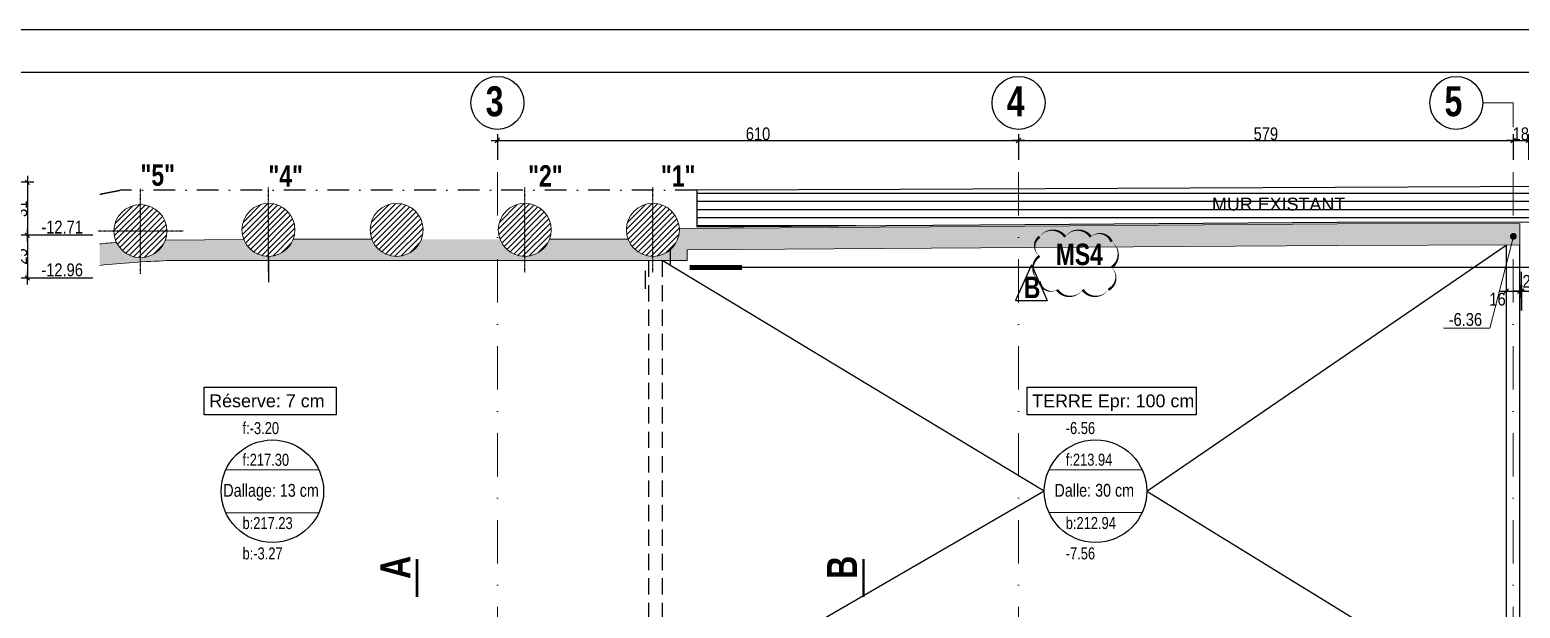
# Model space of a CAD drawing. Header units: millimetres. Extents: x 0 to 23921, y -3644 to 563.
# Drawn here: x 16181 to 17926, y -120 to 556 of the extents above; entities that cross this region are included whole.
import ezdxf
from ezdxf.enums import TextEntityAlignment as Align

# ---------------------------------------------------------------- set-up
doc = ezdxf.new("R2010")
doc.units = ezdxf.units.MM
doc.linetypes.add('CACHEX2', pattern=[19.049999999999997, 12.7, -6.35])
doc.linetypes.add('TIRETPTX2', pattern=[50.8, 25.4, -12.7, 0, -12.7])
for name, color, linetype in [('01-Cad  2', 1, 'Continuous'), ('01_cote_gen', 4, 'Continuous'), ('01_linteaux', 2, 'Continuous'), ('01_poch_murs', 253, 'Continuous'), ('01_texte', 230, 'Continuous'), ('AA_COTES', 2, 'Continuous')]:
    doc.layers.add(name, color=color, linetype=linetype)
for name, color, linetype, lineweight in [('01_murs_coup', 5, 'Continuous', 60), ('01_PIEUX', 5, 'Continuous', 60), ('01_tram_axes', 2, 'TIRETPTX2', 9)]:
    doc.layers.add(name, color=color, linetype=linetype, lineweight=lineweight)
doc.styles.add('ARIAL NA', font='ARIALN.TTF')
doc.styles.add('Arial Narrow', font='ARIALN.TTF')
doc.styles.add('Eurostile', font='')
doc.styles.add('impact', font='impact.ttf')
doc.styles.add('MATTE_TXT', font='arial.ttf')
doc.styles.add('STYLE2', font='ARIALN.TTF')
doc.styles.get('Eurostile').set_extended_font_data('Eurostile')
doc.dimstyles.new('JB25', dxfattribs={"dimscale": 0.1, "dimtxt": 150, "dimasz": 15, "dimexe": 0.1, "dimexo": 0.1, "dimgap": 0.09, "dimtad": 1, "dimdec": 1, "dimlfac": 0.5, "dimdsep": 46, "dimtxsty": 'STYLE2', "dimblk1": 'BOND_G', "dimblk2": 'BOND_D', "dimsah": 1, "dimcen": 1.5, "dimdle": 0.01, "dimse1": 1, "dimse2": 1, "dimclrd": 4, "dimclre": 2, "dimclrt": 6, "dimazin": 2, "dimtfac": 2.333333333333333, "dimtdec": 1, "dimtix": 1, "dimtmove": 2, "dimatfit": 3, "dimldrblk": 'BOND_G', "dimfxl": 1, "dimtolj": 1, "dimtzin": 0, "dimarcsym": 0})
doc.dimstyles.new('JB50', dxfattribs={"dimscale": 0.1, "dimtxt": 150, "dimasz": 15, "dimexe": 0.1, "dimexo": 0.1, "dimgap": 0.09, "dimtad": 1, "dimdec": 1, "dimdsep": 46, "dimtxsty": 'STYLE2', "dimblk1": 'BOND_G', "dimblk2": 'BOND_D', "dimsah": 1, "dimcen": 1.5, "dimdle": 0.01, "dimse1": 1, "dimse2": 1, "dimclrd": 4, "dimclre": 2, "dimclrt": 6, "dimazin": 2, "dimtfac": 2.333333333333333, "dimtdec": 1, "dimtix": 1, "dimtmove": 2, "dimatfit": 3, "dimldrblk": 'BOND_G', "dimfxl": 1, "dimtolj": 1, "dimtzin": 0, "dimarcsym": 0})
pattern_1 = [(180, (2724.630597718646, -511.0999770510306), (-1.77635683940025e-15, -9.524999999999999), [])]

# ---------------------------------------------------------------- blocks, each defined once
blk = doc.blocks.new('BOND_G')
at = {"layer": 'AA_COTES', "color": 0}
for p, q in [((0, -5), (0, 14.99999999999999)), ((5, 0), (-5, 0)), ((1.767766952966312, 1.767766952966312), (-1.767766952966426, -1.767766952966426))]:
    blk.add_line(p, q, dxfattribs=at)
blk = doc.blocks.new('BOND_D')
at = {"layer": 'AA_COTES', "color": 0}
for p, q in [((5, 0), (-5, 0)), ((-1.767766952966312, -1.767766952966312), (1.767766952966426, 1.767766952966426)), ((0, 5), (0, -15))]:
    blk.add_line(p, q, dxfattribs=at)
blk = doc.blocks.new('*D1156')
at = {"layer": '01_cote_gen', "color": 4, "lineweight": -2, "transparency": 16777216}
blk.add_line((16730.26144654137, 426.7309839896516), (17337.2614465423, 426.7309839896516), dxfattribs=at)
at = {"layer": 'Defpoints', "color": 0, "transparency": 16777216}
for p in [(17338.7614465423, 426.7309839896516), (16728.76144654137, 412.3999884028776), (17338.7614465423, 396.2787741126449)]:
    blk.add_point(p, dxfattribs=at)
at = {"layer": '01_cote_gen', "color": 4, "lineweight": -2, "transparency": 16777216, "xscale": 1.5, "yscale": 1.5, "zscale": 1.5, "rotation": 180}
blk.add_blockref('BOND_G', (16728.76144654137, 426.7309839896516), dxfattribs=at)
at = {"layer": '01_cote_gen', "color": 4, "lineweight": -2, "transparency": 16777216, "xscale": 1.5, "yscale": 1.5, "zscale": 1.5}
blk.add_blockref('BOND_D', (17338.7614465423, 426.7309839896516), dxfattribs=at)
at = {"layer": '01_cote_gen', "color": 6, "transparency": 16777216, "insert": (17033.76144654184, 434.398578805477), "char_height": 15, "attachment_point": 5, "style": 'STYLE2'}
blk.add_mtext('\\A1;610', dxfattribs=at)
blk = doc.blocks.new('*D2108')
at = {"layer": '01_cote_gen', "color": 4, "lineweight": -2, "transparency": 16777216}
blk.add_line((17340.26144654238, 426.738182365767), (17916.26281781916, 426.738182365767), dxfattribs=at)
at = {"layer": 'Defpoints', "color": 0, "transparency": 16777216}
for p in [(17917.76281781916, 426.738182365767), (17338.76144654238, 321.485096489114), (17917.76281781916, 321.4922948716753)]:
    blk.add_point(p, dxfattribs=at)
at = {"layer": '01_cote_gen', "color": 4, "lineweight": -2, "transparency": 16777216, "xscale": 1.5, "yscale": 1.5, "zscale": 1.5, "rotation": 180}
blk.add_blockref('BOND_G', (17338.76144654238, 426.738182365767), dxfattribs=at)
at = {"layer": '01_cote_gen', "color": 4, "lineweight": -2, "transparency": 16777216, "xscale": 1.5, "yscale": 1.5, "zscale": 1.5}
blk.add_blockref('BOND_D', (17917.76281781916, 426.738182365767), dxfattribs=at)
at = {"layer": '01_cote_gen', "color": 6, "transparency": 16777216, "insert": (17628.26213218077, 434.4057771815924), "char_height": 15, "attachment_point": 5, "style": 'STYLE2'}
blk.add_mtext('\\A1;579', dxfattribs=at)
blk = doc.blocks.new('*D2113')
at = {"layer": '01_cote_gen', "color": 4, "lineweight": -2, "transparency": 16777216}
blk.add_line((17919.2625792556, 426.7381823491232), (17934.26257925538, 426.7381823491232), dxfattribs=at)
at = {"layer": 'Defpoints', "color": 0, "transparency": 16777216}
for p in [(17935.76257925538, 426.7381823491232), (17935.76257925538, 419.2381823491232), (17917.7625792556, 404.2381823491232)]:
    blk.add_point(p, dxfattribs=at)
at = {"layer": '01_cote_gen', "color": 4, "lineweight": -2, "transparency": 16777216, "xscale": 1.5, "yscale": 1.5, "zscale": 1.5, "rotation": 180}
blk.add_blockref('BOND_G', (17917.7625792556, 426.7381823491232), dxfattribs=at)
at = {"layer": '01_cote_gen', "color": 4, "lineweight": -2, "transparency": 16777216, "xscale": 1.5, "yscale": 1.5, "zscale": 1.5}
blk.add_blockref('BOND_D', (17935.76257925538, 426.7381823491232), dxfattribs=at)
at = {"layer": '01_cote_gen', "color": 6, "transparency": 16777216, "insert": (17926.76257925549, 434.4057771649486), "char_height": 15, "attachment_point": 5, "style": 'STYLE2'}
blk.add_mtext('\\A1;18', dxfattribs=at)
blk = doc.blocks.new('*D2499')
at = {"layer": '01_cote_gen', "color": 4, "lineweight": -2, "transparency": 16777216}
blk.add_line((17911.08510859334, 250.4668914591448), (17924.12197784839, 250.4668914591448), dxfattribs=at)
at = {"layer": 'Defpoints', "color": 0, "transparency": 16777216}
for p in [(17909.58510859334, 253.8967971336087), (17925.62197784839, 253.8967971336087), (17925.62197784839, 250.4668914591448)]:
    blk.add_point(p, dxfattribs=at)
at = {"layer": '01_cote_gen', "color": 4, "lineweight": -2, "transparency": 16777216, "xscale": 1.5, "yscale": 1.5, "zscale": 1.5, "rotation": 180}
blk.add_blockref('BOND_G', (17909.58510859334, 250.4668914591448), dxfattribs=at)
at = {"layer": '01_cote_gen', "color": 4, "lineweight": -2, "transparency": 16777216, "xscale": 1.5, "yscale": 1.5, "zscale": 1.5}
blk.add_blockref('BOND_D', (17925.62197784839, 250.4668914591448), dxfattribs=at)
at = {"layer": '01_cote_gen', "color": 6, "lineweight": 0, "transparency": 16777216, "insert": (17899.4322191989, 240.9848978773434), "char_height": 15, "attachment_point": 5, "style": 'STYLE2'}
blk.add_mtext('\\A1;16', dxfattribs=at)
blk = doc.blocks.new('*D2500')
at = {"layer": '01_cote_gen', "color": 4, "lineweight": -2, "transparency": 16777216}
blk.add_line((17929.12197366488, 250.4668914591448), (17942.17083961027, 250.4668914591448), dxfattribs=at)
at = {"layer": 'Defpoints', "color": 0, "transparency": 16777216}
for p in [(17927.62197366488, 245.5457172283632), (17943.67083961027, 250.4668914591448), (17943.67083961027, 245.5457172283632)]:
    blk.add_point(p, dxfattribs=at)
at = {"layer": '01_cote_gen', "color": 4, "lineweight": -2, "transparency": 16777216, "xscale": 1.5, "yscale": 1.5, "zscale": 1.5, "rotation": 180}
blk.add_blockref('BOND_G', (17927.62197366488, 250.4668914591448), dxfattribs=at)
at = {"layer": '01_cote_gen', "color": 4, "lineweight": -2, "transparency": 16777216, "xscale": 1.5, "yscale": 1.5, "zscale": 1.5}
blk.add_blockref('BOND_D', (17943.67083961027, 250.4668914591448), dxfattribs=at)
at = {"layer": '01_cote_gen', "color": 6, "lineweight": 0, "transparency": 16777216, "insert": (17954.44821966836, 240.537529315503), "char_height": 15, "attachment_point": 5, "style": 'STYLE2'}
blk.add_mtext('\\A1;16', dxfattribs=at)
blk = doc.blocks.new('*D2484')
at = {"layer": '01_cote_gen', "color": 4, "lineweight": -2, "transparency": 16777216}
for p, q in [((17924.12197784839, 250.4668914591448), (17922.62197784839, 250.4668914591448)), ((17925.62197784839, 250.4668914591448), (17927.62197366488, 250.4668914591448)), ((17929.12197366488, 250.4668914591448), (17930.62197366488, 250.4668914591448))]:
    blk.add_line(p, q, dxfattribs=at)
at = {"layer": 'Defpoints', "color": 0, "transparency": 16777216}
for p in [(17925.62197784839, 254.1950628499317), (17927.62197366488, 254.1950628499317), (17927.62197366488, 250.4668914591448)]:
    blk.add_point(p, dxfattribs=at)
at = {"layer": '01_cote_gen', "color": 4, "lineweight": -2, "transparency": 16777216, "xscale": 1.5, "yscale": 1.5, "zscale": 1.5}
blk.add_blockref('BOND_G', (17925.62197784839, 250.4668914591448), dxfattribs=at)
at = {"layer": '01_cote_gen', "color": 4, "lineweight": -2, "transparency": 16777216, "xscale": 1.5, "yscale": 1.5, "zscale": 1.5, "rotation": 180}
blk.add_blockref('BOND_D', (17927.62197366488, 250.4668914591448), dxfattribs=at)
at = {"layer": '01_cote_gen', "color": 6, "lineweight": 0, "transparency": 16777216, "insert": (17933.39992671979, 261.8988077659787), "char_height": 15, "attachment_point": 5, "style": 'STYLE2'}
blk.add_mtext('\\A1;2', dxfattribs=at)
blk = doc.blocks.new('*D2917')
at = {"layer": '01_cote_gen', "color": 4, "lineweight": -2, "transparency": 16777216}
blk.add_line((16178.49142466705, 376.3455786697268), (16178.49142466705, 317.3455786697268), dxfattribs=at)
at = {"layer": 'Defpoints', "color": 0, "transparency": 16777216}
for p in [(16018.78627672776, 377.8455786697268), (16077.15193750067, 315.8455786697268), (16178.49142466705, 315.8455786697268)]:
    blk.add_point(p, dxfattribs=at)
at = {"layer": '01_cote_gen', "color": 4, "lineweight": -2, "transparency": 16777216, "xscale": 1.5, "yscale": 1.5, "zscale": 1.5}
for name, p, rotation in [('BOND_G', (16178.49142466705, 377.8455786697268), 90), ('BOND_D', (16178.49142466705, 315.8455786697268), 270)]:
    blk.add_blockref(name, p, dxfattribs=dict(at, rotation=rotation))
at = {"layer": '01_cote_gen', "color": 6, "transparency": 16777216, "insert": (16170.82382985123, 346.8455786697294), "char_height": 15, "attachment_point": 5, "rotation": 90, "style": 'STYLE2'}
blk.add_mtext('\\A1;31', dxfattribs=at)
blk = doc.blocks.new('*D2918')
at = {"layer": '01_cote_gen', "color": 4, "lineweight": -2, "transparency": 16777216}
blk.add_line((16178.49142466705, 314.3455786697266), (16178.49142466705, 267.345578669727), dxfattribs=at)
at = {"layer": 'Defpoints', "color": 0, "transparency": 16777216}
for p in [(16115.21808596728, 315.8455786697266), (16115.21808596728, 265.845578669727), (16178.49142466705, 265.845578669727)]:
    blk.add_point(p, dxfattribs=at)
at = {"layer": '01_cote_gen', "color": 4, "lineweight": -2, "transparency": 16777216, "xscale": 1.5, "yscale": 1.5, "zscale": 1.5}
for name, p, rotation in [('BOND_G', (16178.49142466705, 315.8455786697266), 90), ('BOND_D', (16178.49142466705, 265.845578669727), 270)]:
    blk.add_blockref(name, p, dxfattribs=dict(at, rotation=rotation))
at = {"layer": '01_cote_gen', "color": 6, "transparency": 16777216, "insert": (16170.82382985123, 290.8455786697294), "char_height": 15, "attachment_point": 5, "rotation": 90, "style": 'STYLE2'}
blk.add_mtext('\\A1;25', dxfattribs=at)

msp = doc.modelspace()

# ---------------------------------------------------------------- hatches: boundary and pattern name
at = {"layer": '01_poch_murs'}
h = msp.add_hatch(dxfattribs=at)
h.set_pattern_fill('ANSI31', color=256, scale=3, angle=135)
h.set_pattern_definition(pattern_1)
h.paths.add_polyline_path([(17338.68515306864, 370.1567600690117), (17200.13389476034, 369.5582150817241), (16962.26531723013, 368.5322522961684), (16962.26531723012, 325.8123610513791), (17293.96130528419, 328.1142783610072), (17338.68515306864, 328.4298648620075)])
h = msp.add_hatch(dxfattribs=at)
h.set_pattern_fill('ANSI31', color=256, scale=3, angle=135)
h.set_pattern_definition(pattern_1)
h.paths.add_polyline_path([(17338.68515306864, 370.1567600690117), (17200.13389476034, 369.5582150817241), (16962.26531723013, 368.5322522961684), (16962.26531723012, 325.8123610513791), (17293.96130528419, 328.1142783610072), (17338.68515306864, 328.4298648620075)])
h = msp.add_hatch(dxfattribs=at)
h.set_pattern_fill('ANSI31', color=256, scale=3, angle=135)
h.set_pattern_definition([(180, (2724.630597718646, -511.0999767290805), (-1.77635683940025e-15, -9.524999999999999), [])])
h.paths.add_polyline_path([(17917.68304197953, 372.6580461121393), (17338.68515306864, 370.1567603909616), (17338.68515306864, 328.4298651839572), (17711.73389476034, 331.0622224815788), (17917.68295373807, 331.4834637799104)])
h.paths.add_polyline_path([(17935.68510833977, 372.7358155002512), (17917.68304197953, 372.6580461121393), (17917.68295373807, 331.4834637799104), (17935.68510833977, 331.5202847831952)])
h.paths.add_polyline_path([(18514.68510846499, 373.8725714957072), (18287.73389476034, 374.25667528143), (17935.68510833977, 372.7358155002512), (17935.68510833977, 331.5202847831952), (18219.73389476034, 332.101268644813), (18514.68510846499, 332.1012686448103)])
h.paths.add_polyline_path([(18794.28124233283, 373.3993687675129), (18514.68510846499, 373.8725714957072), (18514.68510846499, 332.1012686448103), (18794.28124233283, 332.1012686448084)])
h.paths.add_polyline_path([(19340.28124233283, 372.4752905765172), (18794.28124233283, 373.3993687675129), (18794.28124233283, 332.1012686448084), (19054.90378426552, 332.1012686448075), (19340.28124233283, 331.1613233103126)])
h.paths.add_polyline_path([(19874.28124236388, 371.5715217962597), (19340.28124233283, 372.4752905765172), (19340.28124233283, 331.1613233103126), (19874.28124236388, 329.4024919994981)])
h.paths.add_polyline_path([(20154.2812423236, 371.0976355445355), (19874.28124236388, 371.5715217962597), (19874.28124236388, 329.4024919994981), (19892.62939398239, 329.3420588467625), (20154.2812423236, 329.5352252695238)])
h.paths.add_polyline_path([(20769.58124201436, 370.0562705067441), (20154.2812423236, 371.0976355445355), (20154.2812423236, 329.5352252695238), (20769.58124201436, 329.989475069855)])
h.paths.add_polyline_path([(20917.2812420409, 369.806295508879), (20769.58124201436, 370.0562705067441), (20769.58124201436, 329.989475069855), (20917.2812420409, 330.0985156932165)])
h.paths.add_polyline_path([(21520.28124244812, 370.239022220373), (21131.34059311744, 369.444010567654), (20917.2812420409, 369.806295508879), (20917.2812420409, 330.0985156932165), (20968.9364178697, 330.1366505108954), (21520.28124244812, 330.3313688136459)])
h.paths.add_polyline_path([(22134.28124240011, 371.4940650027893), (21538.28124244813, 370.2758150055279), (21538.28124244812, 330.3377258687833), (22134.28124240011, 330.5482150277558)])
h.paths.add_polyline_path([(21538.28124244813, 370.2758150055279), (21520.28124244812, 370.239022220373), (21520.28124244812, 330.3313688136459), (21538.28124244812, 330.3377258687833)])
h.paths.add_polyline_path([(22184.28124240011, 371.596267183776), (22134.28124240011, 371.4940650027893), (22134.28124240011, 330.5482150277558), (22184.28124240011, 330.5658735142479)])
h.paths.add_polyline_path([(22558.28119582097, 372.2155156199115), (22487.23389476035, 372.2155156199142), (22184.28124240011, 371.596267183776), (22184.28124240011, 330.5658735142479), (22558.28119582097, 330.6979589767616)])
h.paths.add_polyline_path([(23158.24241602661, 371.8854642719734), (22905.73389476034, 372.2155156199015), (22558.28119582097, 372.2155156199115), (22558.28119582097, 330.6979589767616), (22914.82083056737, 330.8238779832454), (23158.24241602662, 329.6641864840594)])
h.paths.add_polyline_path([(23668.24241604816, 371.218848402511), (23158.24241602662, 371.8854642719734), (23158.24241602662, 329.6641864840594), (23668.24241604815, 327.234481396511)])
h.paths.add_polyline_path([(23845.87291117509, 370.9866693692811), (23668.24241604816, 371.218848402511), (23668.24241604815, 327.234481396511), (23845.73784969601, 326.3888704982119)])
h.paths.add_polyline_path([(19582.53796114958, 340.69360056603), (19746.29989839378, 340.69360056603), (19746.29989839378, 363.9609948361522), (19582.53796114958, 363.9609948361522)], flags=24)
h.paths.add_polyline_path([(22293.75049078423, 340.69360056603), (22457.51242802843, 340.69360056603), (22457.51242802843, 363.9609948361522), (22293.75049078423, 363.9609948361522)], flags=24)
h = msp.add_hatch(dxfattribs=at)
h.set_pattern_fill('ANSI31', color=256, scale=3, angle=135)
h.set_pattern_definition(pattern_1)
h.paths.add_polyline_path([(17917.68304197953, 372.6580457901895), (17338.68515306864, 370.1567600690117), (17338.68515306864, 328.4298648620075), (17711.73389476035, 331.0622221596283), (17917.68295373807, 331.4834634579599)])
h.paths.add_polyline_path([(17935.68510833977, 372.7358151783012), (17917.68304197953, 372.6580457901895), (17917.68295373807, 331.4834634579599), (17935.68510833977, 331.5202844612451)])
h.paths.add_polyline_path([(18514.68510846499, 373.872571173757), (18287.73389476035, 374.2566749594795), (17935.68510833977, 372.7358151783012), (17935.68510833977, 331.5202844612451), (18219.73389476034, 332.1012683228624), (18514.68510846499, 332.1012683228605)])
h.paths.add_polyline_path([(18794.28124233283, 373.3993684455628), (18514.68510846499, 373.872571173757), (18514.68510846499, 332.1012683228605), (18794.28124233283, 332.1012683228587)])
h.paths.add_polyline_path([(19340.28124233283, 372.4752902545671), (18794.28124233283, 373.3993684455628), (18794.28124233283, 332.1012683228587), (19054.90378426551, 332.101268322857), (19340.28124233283, 331.1613229883621)])
h.paths.add_polyline_path([(19874.28124236388, 371.57152147431), (19340.28124233283, 372.4752902545671), (19340.28124233283, 331.1613229883621), (19874.28124236388, 329.4024916775476)])
h.paths.add_polyline_path([(20154.2812423236, 371.0976352225854), (19874.28124236388, 371.57152147431), (19874.28124236388, 329.4024916775476), (19892.62939398238, 329.3420585248128), (20154.2812423236, 329.5352249475739)])
h.paths.add_polyline_path([(20769.58124201437, 370.0562701847944), (20154.2812423236, 371.0976352225854), (20154.2812423236, 329.5352249475739), (20769.58124201437, 329.9894747479045)])
h.paths.add_polyline_path([(20917.28124204091, 369.8062951869288), (20769.58124201437, 370.0562701847944), (20769.58124201437, 329.9894747479045), (20917.28124204091, 330.0985153712664)])
h.paths.add_polyline_path([(21520.28124244813, 370.2390218984228), (21131.34059311744, 369.4440102457044), (20917.28124204091, 369.8062951869288), (20917.28124204091, 330.0985153712664), (20968.9364178697, 330.1366501889457), (21520.28124244813, 330.3313684916956)])
h.paths.add_polyline_path([(22134.28124240011, 371.4940646808395), (21538.28124244813, 370.275814683578), (21538.28124244813, 330.3377255468329), (22134.28124240011, 330.5482147058057)])
h.paths.add_polyline_path([(21538.28124244813, 370.275814683578), (21520.28124244813, 370.2390218984228), (21520.28124244813, 330.3313684916956), (21538.28124244813, 330.3377255468329)])
h.paths.add_polyline_path([(22184.28124240011, 371.5962668618261), (22134.28124240011, 371.4940646808395), (22134.28124240011, 330.5482147058057), (22184.28124240011, 330.5658731922981)])
h.paths.add_polyline_path([(22558.28119582097, 372.2155152979616), (22487.23389476035, 372.2155152979636), (22184.28124240011, 371.5962668618261), (22184.28124240011, 330.5658731922981), (22558.28119582097, 330.6979586548111)])
h.paths.add_polyline_path([(23158.24241602661, 371.8854639500234), (22905.73389476035, 372.2155152979518), (22558.28119582097, 372.2155152979616), (22558.28119582097, 330.6979586548111), (22914.82083056737, 330.8238776612949), (23158.24241602661, 329.6641861621096)])
h.paths.add_polyline_path([(23668.24241604816, 371.2188480805611), (23158.24241602661, 371.8854639500234), (23158.24241602661, 329.6641861621096), (23668.24241604816, 327.2344810745609)])
h.paths.add_polyline_path([(23845.87291117509, 370.9866690473315), (23668.24241604816, 371.2188480805611), (23668.24241604816, 327.2344810745609), (23845.737849696, 326.3888701762617)])
h.paths.add_polyline_path([(19582.53796114958, 340.6936002440797), (19746.29989839378, 340.6936002440797), (19746.29989839378, 363.9609945142023), (19582.53796114958, 363.9609945142023)], flags=24)
h.paths.add_polyline_path([(22293.75049078423, 340.6936002440797), (22457.51242802843, 340.6936002440797), (22457.51242802843, 363.9609945142023), (22293.75049078423, 363.9609945142023)], flags=24)
h = msp.add_hatch(dxfattribs=at)
h.set_pattern_fill('ANSI31', color=256, scale=3, angle=135)
h.set_pattern_definition(pattern_1)
h.paths.add_polyline_path([(17917.68304197953, 372.6580457901895), (17338.68515306864, 370.1567600690117), (17338.68515306864, 328.4298648620075), (17711.73389476035, 331.0622221596283), (17917.68295373807, 331.4834634579599)])
h.paths.add_polyline_path([(17935.68510833977, 372.7358151783012), (17917.68304197953, 372.6580457901895), (17917.68295373807, 331.4834634579599), (17935.68510833977, 331.5202844612451)])
h.paths.add_polyline_path([(18514.68510846499, 373.872571173757), (18287.73389476035, 374.2566749594795), (17935.68510833977, 372.7358151783012), (17935.68510833977, 331.5202844612451), (18219.73389476034, 332.1012683228624), (18514.68510846499, 332.1012683228605)])
h.paths.add_polyline_path([(18794.28124233283, 373.3993684455628), (18514.68510846499, 373.872571173757), (18514.68510846499, 332.1012683228605), (18794.28124233283, 332.1012683228587)])
h.paths.add_polyline_path([(19340.28124233283, 372.4752902545671), (18794.28124233283, 373.3993684455628), (18794.28124233283, 332.1012683228587), (19054.90378426551, 332.101268322857), (19340.28124233283, 331.1613229883621)])
h.paths.add_polyline_path([(19874.28124236388, 371.57152147431), (19340.28124233283, 372.4752902545671), (19340.28124233283, 331.1613229883621), (19874.28124236388, 329.4024916775476)])
h.paths.add_polyline_path([(20154.2812423236, 371.0976352225854), (19874.28124236388, 371.57152147431), (19874.28124236388, 329.4024916775476), (19892.62939398238, 329.3420585248128), (20154.2812423236, 329.5352249475739)])
h.paths.add_polyline_path([(20769.58124201437, 370.0562701847944), (20154.2812423236, 371.0976352225854), (20154.2812423236, 329.5352249475739), (20769.58124201437, 329.9894747479045)])
h.paths.add_polyline_path([(20917.28124204091, 369.8062951869288), (20769.58124201437, 370.0562701847944), (20769.58124201437, 329.9894747479045), (20917.28124204091, 330.0985153712664)])
h.paths.add_polyline_path([(21520.28124244813, 370.2390218984228), (21131.34059311744, 369.4440102457044), (20917.28124204091, 369.8062951869288), (20917.28124204091, 330.0985153712664), (20968.9364178697, 330.1366501889457), (21520.28124244813, 330.3313684916956)])
h.paths.add_polyline_path([(22134.28124240011, 371.4940646808395), (21538.28124244813, 370.275814683578), (21538.28124244813, 330.3377255468329), (22134.28124240011, 330.5482147058057)])
h.paths.add_polyline_path([(21538.28124244813, 370.275814683578), (21520.28124244813, 370.2390218984228), (21520.28124244813, 330.3313684916956), (21538.28124244813, 330.3377255468329)])
h.paths.add_polyline_path([(22184.28124240011, 371.5962668618261), (22134.28124240011, 371.4940646808395), (22134.28124240011, 330.5482147058057), (22184.28124240011, 330.5658731922981)])
h.paths.add_polyline_path([(22558.28119582097, 372.2155152979616), (22487.23389476035, 372.2155152979636), (22184.28124240011, 371.5962668618261), (22184.28124240011, 330.5658731922981), (22558.28119582097, 330.6979586548111)])
h.paths.add_polyline_path([(23158.24241602661, 371.8854639500234), (22905.73389476035, 372.2155152979518), (22558.28119582097, 372.2155152979616), (22558.28119582097, 330.6979586548111), (22914.82083056737, 330.8238776612949), (23158.24241602661, 329.6641861621096)])
h.paths.add_polyline_path([(23668.24241604816, 371.2188480805611), (23158.24241602661, 371.8854639500234), (23158.24241602661, 329.6641861621096), (23668.24241604816, 327.2344810745609)])
h.paths.add_polyline_path([(23845.87291117509, 370.9866690473315), (23668.24241604816, 371.2188480805611), (23668.24241604816, 327.2344810745609), (23845.737849696, 326.3888701762617)])
h.paths.add_polyline_path([(19582.53796114958, 340.6936002440797), (19746.29989839378, 340.6936002440797), (19746.29989839378, 363.9609945142023), (19582.53796114958, 363.9609945142023)], flags=24)
h.paths.add_polyline_path([(22293.75049078423, 340.6936002440797), (22457.51242802843, 340.6936002440797), (22457.51242802843, 363.9609945142023), (22293.75049078423, 363.9609945142023)], flags=24)
h = msp.add_hatch(dxfattribs=at)
h.set_pattern_fill('ANSI31', color=256, scale=3, angle=135)
h.set_pattern_definition([(180, (2724.630597718646, -511.0999905103763), (-1.77635683940025e-15, -9.524999999999999), [])])
h.paths.add_polyline_path([(17917.68304197953, 372.6580323308435), (17338.68515306864, 370.1567466096658), (17338.68515306864, 328.4298514026623), (17711.73389476034, 331.0622087002821), (17917.68295373807, 331.4834499986146)])
h.paths.add_polyline_path([(17935.68510833977, 372.7358017189554), (17917.68304197953, 372.6580323308435), (17917.68295373807, 331.4834499986146), (17935.68510833977, 331.5202710018993)])
h.paths.add_polyline_path([(18514.68510846499, 373.8725577144114), (18287.73389476034, 374.2566615001333), (17935.68510833977, 372.7358017189554), (17935.68510833977, 331.5202710018993), (18219.73389476034, 332.1012548635163), (18514.68510846499, 332.1012548635144)])
h.paths.add_polyline_path([(18794.28124233283, 373.3993549862171), (18514.68510846499, 373.8725577144114), (18514.68510846499, 332.1012548635144), (18794.28124233283, 332.1012548635126)])
h.paths.add_polyline_path([(19340.28124233283, 372.4752767952214), (18794.28124233283, 373.3993549862171), (18794.28124233283, 332.1012548635126), (19054.90378426552, 332.1012548635108), (19340.28124233283, 331.1613095290168)])
h.paths.add_polyline_path([(19874.28124236388, 371.5715080149639), (19340.28124233283, 372.4752767952214), (19340.28124233283, 331.1613095290168), (19874.28124236388, 329.4024782182014)])
h.paths.add_polyline_path([(20154.2812423236, 371.0976217632397), (19874.28124236388, 371.5715080149639), (19874.28124236388, 329.4024782182014), (19892.62939398239, 329.3420450654676), (20154.2812423236, 329.535211488228)])
h.paths.add_polyline_path([(20769.58124201436, 370.0562567254483), (20154.2812423236, 371.0976217632397), (20154.2812423236, 329.535211488228), (20769.58124201436, 329.9894612885591)])
h.paths.add_polyline_path([(20917.2812420409, 369.8062817275832), (20769.58124201436, 370.0562567254483), (20769.58124201436, 329.9894612885591), (20917.2812420409, 330.0985019119207)])
h.paths.add_polyline_path([(21520.28124244812, 370.2390084390772), (21131.34059311744, 369.4439967863591), (20917.2812420409, 369.8062817275832), (20917.2812420409, 330.0985019119207), (20968.9364178697, 330.1366367296005), (21520.28124244812, 330.3313550323501)])
h.paths.add_polyline_path([(22134.28124240011, 371.4940512214935), (21538.28124244813, 370.2758012242321), (21538.28124244812, 330.3377120874875), (22134.28124240011, 330.5482012464599)])
h.paths.add_polyline_path([(21538.28124244813, 370.2758012242321), (21520.28124244812, 370.2390084390772), (21520.28124244812, 330.3313550323501), (21538.28124244812, 330.3377120874875)])
h.paths.add_polyline_path([(22184.28124240011, 371.5962534024802), (22134.28124240011, 371.4940512214935), (22134.28124240011, 330.5482012464599), (22184.28124240011, 330.565859732952)])
h.paths.add_polyline_path([(22558.28119582097, 372.2155018386156), (22487.23389476035, 372.2155018386175), (22184.28124240011, 371.5962534024802), (22184.28124240011, 330.565859732952), (22558.28119582097, 330.6979451954658)])
h.paths.add_polyline_path([(23158.24241602661, 371.8854504906776), (22905.73389476034, 372.2155018386065), (22558.28119582097, 372.2155018386156), (22558.28119582097, 330.6979451954658), (22914.82083056737, 330.8238642019487), (23158.24241602662, 329.6641727027636)])
h.paths.add_polyline_path([(23668.24241604816, 371.2188346212151), (23158.24241602662, 371.8854504906776), (23158.24241602662, 329.6641727027636), (23668.24241604815, 327.2344676152152)])
h.paths.add_polyline_path([(23845.87291117509, 370.9866555879862), (23668.24241604816, 371.2188346212151), (23668.24241604815, 327.2344676152152), (23845.73784969601, 326.3888567169161)])
h.paths.add_polyline_path([(19582.53796114958, 340.6935867847342), (19746.29989839378, 340.6935867847342), (19746.29989839378, 363.9609810548563), (19582.53796114958, 363.9609810548563)], flags=24)
h.paths.add_polyline_path([(22293.75049078423, 340.6935867847342), (22457.51242802843, 340.6935867847342), (22457.51242802843, 363.9609810548563), (22293.75049078423, 363.9609810548563)], flags=24)
h = msp.add_hatch(dxfattribs=at)
h.set_pattern_fill('ANSI31', color=256, scale=1.5)
h.set_pattern_definition([(45, (-1897.880638439277, 9023.991382899323), (-3.367596045400932, 3.367596045400933), [])])
h.paths.add_polyline_path([(16310.81169380116, 351.7237078079098, 0.4142135623730951), (16279.81169380116, 320.7237078079098), (16310.81169380116, 320.7237078079098)])
h.paths.add_polyline_path([(16310.81169380116, 320.7237078079098), (16279.81169380116, 320.7237078079098, 0.4142135623730951), (16310.81169380116, 289.7237078079098)])
h.paths.add_polyline_path([(16310.81169380116, 351.7237078079098), (16310.81169380116, 320.7237078079098), (16341.81169380116, 320.7237078079098, 0.4142135623730951)])
h.paths.add_polyline_path([(16341.81169380116, 320.7237078079098), (16310.81169380116, 320.7237078079098), (16310.81169380116, 289.7237078079098, 0.4142135623730951)])
h = msp.add_hatch(dxfattribs=at)
h.set_pattern_fill('ANSI31', color=256, scale=1.5)
h.set_pattern_definition([(45, (-1747.965441717995, 9025.4204777638), (-3.367596045400932, 3.367596045400933), [])])
h.paths.add_polyline_path([(16460.72689052244, 353.1528026723873, 0.4142135623730951), (16429.72689052244, 322.1528026723873), (16460.72689052244, 322.1528026723873)])
h.paths.add_polyline_path([(16460.72689052244, 322.1528026723873), (16429.72689052244, 322.1528026723873, 0.4142135623730951), (16460.72689052244, 291.1528026723873)])
h.paths.add_polyline_path([(16460.72689052244, 353.1528026723873), (16460.72689052244, 322.1528026723873), (16491.72689052244, 322.1528026723873, 0.4142135623730951)])
h.paths.add_polyline_path([(16491.72689052244, 322.1528026723873), (16460.72689052244, 322.1528026723873), (16460.72689052244, 291.1528026723873, 0.4142135623730951)])
h = msp.add_hatch(dxfattribs=at)
h.set_pattern_fill('ANSI31', color=256, scale=1.5)
h.set_pattern_definition([(45, (-1597.965441717995, 9025.4204777638), (-3.367596045400932, 3.367596045400933), [])])
h.paths.add_polyline_path([(16610.72689052244, 353.1528026723873, 0.4142135623730951), (16579.72689052244, 322.1528026723873), (16610.72689052244, 322.1528026723873)])
h.paths.add_polyline_path([(16610.72689052244, 322.1528026723873), (16579.72689052244, 322.1528026723873, 0.4142135623730951), (16610.72689052244, 291.1528026723873)])
h.paths.add_polyline_path([(16610.72689052244, 353.1528026723873), (16610.72689052244, 322.1528026723873), (16641.72689052244, 322.1528026723873, 0.4142135623730951)])
h.paths.add_polyline_path([(16641.72689052244, 322.1528026723873), (16610.72689052244, 322.1528026723873), (16610.72689052244, 291.1528026723873, 0.4142135623730951)])
h = msp.add_hatch(dxfattribs=at)
h.set_pattern_fill('ANSI31', color=256, scale=1.5)
h.set_pattern_definition([(45, (-1447.965441717995, 9025.4204777638), (-3.367596045400932, 3.367596045400933), [])])
h.paths.add_polyline_path([(16760.72689052244, 353.1528026723873, 0.4142135623730951), (16729.72689052244, 322.1528026723873), (16760.72689052244, 322.1528026723873)])
h.paths.add_polyline_path([(16760.72689052244, 322.1528026723873), (16729.72689052244, 322.1528026723873, 0.4142135623730951), (16760.72689052244, 291.1528026723873)])
h.paths.add_polyline_path([(16760.72689052244, 353.1528026723873), (16760.72689052244, 322.1528026723873), (16791.72689052244, 322.1528026723873, 0.4142135623730951)])
h.paths.add_polyline_path([(16791.72689052244, 322.1528026723873), (16760.72689052244, 322.1528026723873), (16760.72689052244, 291.1528026723873, 0.4142135623730951)])
h = msp.add_hatch(dxfattribs=at)
h.set_pattern_fill('ANSI31', color=256, scale=1.5)
h.set_pattern_definition([(45, (-1297.965441717995, 9025.4204777638), (-3.367596045400932, 3.367596045400933), [])])
h.paths.add_polyline_path([(16910.72689052244, 353.1528026723873, 0.4142135623730951), (16879.72689052244, 322.1528026723873), (16910.72689052244, 322.1528026723873)])
h.paths.add_polyline_path([(16910.72689052244, 322.1528026723873), (16879.72689052244, 322.1528026723873, 0.4142135623730951), (16910.72689052244, 291.1528026723873)])
h.paths.add_polyline_path([(16910.72689052244, 353.1528026723873), (16910.72689052244, 322.1528026723873), (16941.72689052244, 322.1528026723873, 0.4142135623730951)])
h.paths.add_polyline_path([(16941.72689052244, 322.1528026723873), (16910.72689052244, 322.1528026723873), (16910.72689052244, 291.1528026723873, 0.4142135623730951)])
h = msp.add_hatch(color=256, dxfattribs=at)
h.dxf.hatch_style = 1
h.paths.add_polyline_path([(17925.57084379377, 329.4995929002243), (17711.74299634006, 329.0622365921745), (17293.97541760502, 326.1143281510267), (16941.68976446833, 323.6695218326031, -0.01223710215489975), (16941.72689052245, 322.1528026723872, -0.5031234024134884), (16901.75025184007, 292.4809311782255), (16901.75025170053, 286.1528026723872), (16950.87575652371, 286.1528026723872), (16950.87575652371, 298.7326691438002), (17294.14867647044, 301.1149285162692), (17711.85676608084, 304.0624169989924), (17925.62197784839, 304.4996451941097)])
h = msp.add_hatch(color=256, dxfattribs=at)
h.dxf.hatch_style = 1
h.paths.add_polyline_path([(17925.57084379377, 329.4995929002243), (17711.74299634006, 329.0622365921745), (17293.97541760502, 326.1143281510267), (16941.68976446833, 323.6695218326031, -0.01223710215489975), (16941.72689052245, 322.1528026723872, -0.5031234024134884), (16901.75025184007, 292.4809311782255), (16901.75025170053, 286.1528026723872), (16950.87575652371, 286.1528026723872), (16950.87575652371, 298.7326691438002), (17294.14867647044, 301.1149285162692), (17711.85676608084, 304.0624169989924), (17925.62197784839, 304.4996451941097)])
h = msp.add_hatch(color=256, dxfattribs=at)
h.dxf.hatch_style = 1
h.paths.add_polyline_path([(17925.57084379378, 329.4995929002247), (17711.74299634007, 329.0622365921746), (17293.97541760502, 326.1143281510268), (16941.68976446834, 323.6695218326037, -0.01223710215489975), (16941.72689052244, 322.1528026723873, -0.5031234024134884), (16901.75025184007, 292.4809311782252), (16901.75025170053, 286.1528026723873), (16950.87575652371, 286.1528026723873), (16950.87575652371, 298.7326691438005), (17294.14867647044, 301.1149285162691), (17711.85676608084, 304.062416998992), (17925.62197784839, 304.4996451941101)])
h = msp.add_hatch(color=256, dxfattribs=at)
h.dxf.hatch_style = 1
h.paths.add_polyline_path([(17925.57084379378, 329.4995929002247), (17711.74299634007, 329.0622365921746), (17293.97541760502, 326.1143281510268), (16941.68976446834, 323.6695218326037, -0.01223710215489975), (16941.72689052244, 322.1528026723873, -0.5031234024134884), (16901.75025184007, 292.4809311782252), (16901.75025170053, 286.1528026723873), (16950.87575652371, 286.1528026723873), (16950.87575652371, 298.7326691438005), (17294.14867647044, 301.1149285162691), (17711.85676608084, 304.062416998992), (17925.62197784839, 304.4996451941101)])
h = msp.add_hatch(color=256, dxfattribs=at)
h.dxf.hatch_style = 1
h.paths.add_polyline_path([(17925.57084379377, 329.4995794408787), (17711.74299634006, 329.0622231328289), (17293.97541760502, 326.1143146916811), (16941.68976446833, 323.6695083732584, -0.01223710215489975), (16941.72689052245, 322.1527892130416, -0.5031234024134884), (16901.75025184007, 292.480917718879), (16901.75025170053, 286.1527892130416), (16950.87575652371, 286.1527892130416), (16950.87575652371, 298.7326556844546), (17294.14867647044, 301.1149150569236), (17711.85676608084, 304.0624035396459), (17925.62197784839, 304.4996317347641)])
at = {"layer": '01_poch_murs', "ltscale": 3}
h = msp.add_hatch(color=256, dxfattribs=at)
h.dxf.hatch_style = 1
edge = h.paths.add_edge_path()
edge.add_line((16263.21732463341, 305.7742444943143), (16263.21732463341, 280.6433207360377))
edge.add_arc((16384.54472039451, -890.8165717770931), 1177.72603636374, 92.05394913478739, 95.91300733158329, ccw=False)
edge.add_line((16342.33443329474, 286.1528026723873), (16531.01239652706, 286.1528026723873))
edge.add_line((16531.01239652706, 286.1528026723873), (16531.01239652706, 311.1528026723873))
edge.add_line((16531.01239652706, 311.1528026723873), (16489.70964401483, 311.1528026723873))
edge.add_arc((16460.72689052245, 322.1528026723885), 31.00000000000036, 201.3118853197362, 339.21644040415237, ccw=False)
edge.add_line((16431.84679900363, 310.8860234580326), (16339.9103321868, 310.0340284814748))
edge.add_arc((16310.81169380117, 320.7237078079173), 30.99999999999794, 205.0617590903154, 339.82868109379314, ccw=False)
edge.add_arc((16384.54472039452, -890.8165717772176), 1202.726036363869, 94.85607431749244, 95.7896743282452)
h = msp.add_hatch(color=256, dxfattribs=at)
h.dxf.hatch_style = 1
h.paths.add_polyline_path([(16731.74413703007, 311.1528026723873), (16639.70964401483, 311.1528026723873, -0.6900655593423551), (16581.74413703007, 311.1528026723873), (16531.01239652706, 311.1528026723873), (16531.01239652706, 286.1528026723873), (16901.75025170053, 286.1528026723873), (16901.75025184007, 292.4809311782238, -0.2326350150878918), (16881.74413703007, 311.1528026723873), (16789.70964401483, 311.1528026723873, -0.6900655593423551)])

# ---------------------------------------------------------------- linework, layer by layer
at = {"layer": '01-Cad  2'}
for p, q in [((21910.6982998759, 556.1531477337054), (12820.6982998759, 556.1531477337054)), ((21860.6982998759, 506.1531477337057), (12870.6982998759, 506.1531477337057))]:
    msp.add_line(p, q, dxfattribs=at)
at = {"layer": '01_cote_gen'}
msp.add_line((16930.87575652371, 298.5938723303008), (16930.87575652371, 280.2710450329988), dxfattribs=at)
at = {"layer": '01_linteaux', "color": 5, "linetype": 'TIRETPTX2'}
msp.add_line((16962.26531723013, 368.5322522961684), (16286.84641487741, 368.5322522961684), dxfattribs=at)
at = {"layer": '01_linteaux', "linetype": 'TIRETPTX2', "ltscale": 0.01}
for p, q in [((16310.81169380116, 270.7237078079098), (16310.81169380116, 370.7237078079098)), ((16460.72689052244, 272.1528026723873), (16460.72689052244, 372.1528026723873)), ((16760.72689052244, 272.1528026723873), (16760.72689052244, 372.1528026723873)), ((16910.72689052248, 272.1528026724201), (16910.72689052248, 372.1528026724201)), ((16910.72689052244, 272.1528026723873), (16910.72689052244, 372.1528026723873)), ((16360.81169380116, 320.7237078079098), (16260.81169380116, 320.7237078079098))]:
    msp.add_line(p, q, dxfattribs=at)
at = {"layer": '01_linteaux'}
for p, q in [((17200.13389476034, 369.5582150817241), (16962.26531723013, 368.5322522961684)), ((17200.13389476034, 369.5582150817241), (16962.26531723013, 368.5322522961684)), ((16962.26531723013, 368.5322522961684), (16962.26531723012, 325.8123610513791)), ((18287.73389476034, 374.2566749594798), (17200.13389476034, 369.5582150817236)), ((18287.73389476034, 374.2566749594798), (17200.13389476034, 369.5582150817236)), ((18287.73389476035, 374.2566749594795), (17200.13389476034, 369.5582150817241)), ((18287.73389476035, 374.2566749594795), (17200.13389476034, 369.5582150817241)), ((18287.73389476034, 374.2566615001333), (17200.13389476034, 369.5582016223789)), ((17711.73389476035, 331.0622221596283), (18219.73389476034, 332.1012683228624)), ((17711.73389476035, 331.0622221596283), (18219.73389476034, 332.1012683228624)), ((16962.26531723012, 325.8123610513791), (17293.96130528419, 328.1142783610072)), ((16962.26531723012, 325.8123610513791), (17293.96130528419, 328.1142783610072)), ((17293.96130528419, 328.1142783610072), (17711.73389476035, 331.0622221596283)), ((17293.96130528419, 328.1142783610072), (17711.73389476035, 331.0622221596283)), ((17293.96130528418, 328.114264901661), (17711.73389476034, 331.0622087002821)), ((17909.58510859334, 304.4670349968637), (17909.58510859334, -241.8339699561147)), ((17925.62197784839, -241.8380606799228), (17925.62197784839, 304.4996317347641)), ((16460.72689052244, 291.1528026723873), (16460.72689052244, 261.1528026723873)), ((16901.75025143622, 274.1660436312169), (16901.75025143622, 253.3906623472186))]:
    msp.add_line(p, q, dxfattribs=at)
at = {"layer": '01_linteaux', "linetype": 'CACHEX2', "ltscale": 1.5}
for p, q in [((16905.76175102383, 286.1528026723873), (16905.76175102383, -241.8339565320969)), ((16905.76175102383, 286.1528026723873), (16905.76175102383, -241.8339565320969)), ((16921.76174948139, 286.1528026723873), (16921.76174948139, -241.8339565315338)), ((16921.76174948139, 286.1528026723873), (16921.76174948139, -241.8339565315338))]:
    msp.add_line(p, q, dxfattribs=at)
at = {"layer": '01_linteaux', "color": 5, "linetype": 'TIRETPTX2'}
msp.add_open_spline([(16263.21732463341, 363.8804602417893), (16271.44307494672, 365.4998404021603), (16279.66882526003, 367.1192205625313), (16283.25762006872, 367.8257364293497), (16286.84641487741, 368.5322522961682)], degree=2, knots=[0.9574261847212919, 0.9574261847212919, 0.9574261847212919, 1, 1, 1.018574437764209, 1.018574437764209, 1.018574437764209], dxfattribs=at)
at = {"layer": '01_murs_coup', "linetype": 'Continuous', "lineweight": 5}
for p, q in [((16339.9103321868, 310.0340284814748), (16431.84679900363, 310.8860234580326)), ((16489.70964401483, 311.1528026723873), (16581.74413703007, 311.1528026723873)), ((16789.70964401483, 311.1528026723873), (16881.74413703007, 311.1528026723873)), ((16342.33443329439, 286.1528026723873), (16901.82689052244, 286.1528026723873)), ((16410.75372279624, 41.50691591303723), (16519.77220837694, 41.50691591303723)), ((17374.39755388345, 41.59450831023514), (17483.41603946415, 41.59450831023514)), ((17374.39755388345, 41.59450831023514), (17483.41603946415, 41.59450831023514)), ((17374.39755388345, 41.59449485088953), (17483.41603946415, 41.59449485088953)), ((16410.75372280125, -8.642558688202257), (16519.77220838195, -8.642558666432592)), ((17374.39755388846, -8.554966291004348), (17483.41603946916, -8.554966269234683)), ((17374.39755388846, -8.554966291004348), (17483.41603946916, -8.554966269234683)), ((17374.39755388846, -8.554979750349958), (17483.41603946916, -8.554979728580292))]:
    msp.add_line(p, q, dxfattribs=at)
for centre, radius, start, end in [((16384.54472039451, -890.8165717770925), 1202.726036363743, 94.85607431753868, 95.78967432824537), ((16384.54472039451, -890.8165717770961), 1177.726036363743, 92.05394913490186, 95.91300733158315)]:
    msp.add_arc(centre, radius, start, end, dxfattribs=at)
at = {"layer": '01_PIEUX', "linetype": 'Continuous', "lineweight": 5}
for p, q in [((16941.68976446834, 323.6695218326037), (17293.97518463131, 326.1143265206563)), ((16941.68976446834, 323.6695218326037), (17293.97518463131, 326.1143265206563)), ((17293.97541760502, 326.1143281510268), (17711.74800708118, 329.0622719496479)), ((17293.97541760502, 326.1143281510268), (17711.74800708118, 329.0622719496479)), ((17293.97541760502, 326.1143146916811), (17711.74800708118, 329.0622584903022)), ((17711.73798548471, 329.0622263431391), (17925.57084379378, 329.4995929002247)), ((17925.62197784839, 304.4996317347641), (17925.57084379377, 329.4995794408787)), ((16950.87575652371, 298.7326691438005), (17294.14867647044, 301.1149285162691)), ((16950.87575652371, 298.7326691438005), (17294.14867647044, 301.1149285162691)), ((16950.87575652371, 298.7326691438005), (16950.87575652371, 286.1528026723873)), ((17294.15182161547, 301.1149505262719), (17711.92441109162, 304.0628943248929)), ((17294.15182161547, 301.1149505262719), (17711.92441109162, 304.0628943248929)), ((17294.15182161547, 301.1149370669264), (17711.92441109163, 304.0628808655474)), ((17711.78911953933, 304.0622786370246), (17925.62197784839, 304.4996451941101)), ((16901.82689052244, 286.1528026723873), (16950.87575652371, 286.1528026723873))]:
    msp.add_line(p, q, dxfattribs=at)
for centre in [(16310.81169380116, 320.7237078079098), (16460.72689052244, 322.1528026723873), (16610.72689052244, 322.1528026723873), (16760.72689052244, 322.1528026723873), (16910.72689052244, 322.1528026723873)]:
    msp.add_circle(centre, 31, dxfattribs=at)
at = {"layer": '01_texte'}
for p, q in [((16255.19610676608, 315.8455786697266), (16185.99142466705, 315.8455786697266)), ((17488.9067966738, 16.51977101506145), (17909.68510859334, 304.4670484562093)), ((17488.9067966738, 16.51977101506145), (17909.68510859334, 304.4670484562093)), ((17488.9067966738, 16.51975755571584), (17909.68510859334, 304.4670349968637)), ((17368.90679667381, 16.51977101506145), (16921.76174948139, 286.1528026723872)), ((17368.90679667381, 16.51977101506145), (16921.76174948139, 286.1528026723872)), ((17368.90679667381, 16.51975755571584), (16921.76174948139, 286.1527892130416)), ((17353.78740974322, 281.3711947529519), (17335.26253768503, 239.6197303372901)), ((17353.78740974322, 281.3711947529519), (17372.31228180141, 239.6197303372901)), ((16255.19610676608, 265.845578669727), (16185.99142466705, 265.845578669727)), ((17990.42470718952, 278.2298144383205), (16953.84082197337, 278.2298144383205)), ((17335.26253768503, 239.6197303372901), (17372.31228180141, 239.6197303372901)), ((17368.90679667381, 16.51977101506145), (16921.76174948139, -241.8339565315337)), ((17368.90679667381, 16.51977101506145), (16921.76174948139, -241.8339565315337)), ((17368.90679667381, 16.51975755571584), (16921.76174948139, -241.8339699908793)), ((17488.9067966738, 16.51977101506145), (17909.68510859334, -241.8339564967691)), ((17488.9067966738, 16.51977101506145), (17909.68510859334, -241.8339564967691)), ((17488.9067966738, 16.51975755571584), (17909.68510859334, -241.8339699561147))]:
    msp.add_line(p, q, dxfattribs=at)
at = {"layer": '01_texte', "lineweight": 0}
for p in [(17918.00198399206, 314.5634075655753), (17836.0585514528, 207.2867670764904)]:
    msp.add_line(p, (17890.37558677232, 207.2867670764904), dxfattribs=at)
at = {"layer": '01_texte'}
msp.add_lwpolyline([(17363.35361857166, 314.0113201643931, 0, 3, -0.52056705), (17393.35361857166, 314.0113201643931, 0, 3, -0.52056705), (17423.35361857166, 314.0113201643931, 0, 3, -0.52056705), (17447.65167048246, 308.3093720751881, 0, 3, -0.52056705), (17447.65167048246, 278.3093720751881, 0, 3, -0.52056705), (17443.81572490249, 252.1453176551586, 0, 3, -0.52056705), (17413.81572490249, 252.1453176551586, 0, 3, -0.52056705), (17383.81572490249, 252.1453176551586, 0, 3, -0.52056705), (17363.35361857166, 261.683211324334, 0, 3, -0.52056705), (17363.35361857166, 291.683211324334, 0, 3, -0.52056705)], format="xyseb", close=True, dxfattribs=at)
at = {"layer": '01_texte', "lineweight": 0, "const_width": 4}
msp.add_lwpolyline([(17916.00198399206, 314.5634075655753, 1), (17920.00198399206, 314.5634075655753, 1)], format="xyb", close=True, dxfattribs=at)
at = {"layer": '01_texte'}
for points, const_width in [([(16953.84082197337, 278.2298144383205), (17014.9002989674, 278.2298144383205)], 6), ([(16634.49790233442, -62.95897328868159), (16634.49790233442, -107.2105551678615)], 3), ([(17157.28473125021, -62.95897328868159), (17157.28473125021, -107.2105551678615)], 3)]:
    msp.add_lwpolyline(points, dxfattribs=dict(at, const_width=const_width))
for points in [[(16385.36098913088, 138.2857406564727), (16540.08621507656, 138.2857406564727), (16540.08621507656, 105.9926787976075), (16385.36098913088, 105.9926787976075)], [(17348.71519184144, 138.2857406564726), (17546.80311746907, 138.2857406564726), (17546.80311746907, 105.9926787976074), (17348.71519184144, 105.9926787976074)], [(17348.71519184144, 138.2857406564726), (17546.80311746907, 138.2857406564726), (17546.80311746907, 105.9926787976074), (17348.71519184144, 105.9926787976074)], [(17348.71519184144, 138.285727197127), (17546.80311746907, 138.285727197127), (17546.80311746907, 105.9926653382618), (17348.71519184144, 105.9926653382618)]]:
    msp.add_lwpolyline(points, close=True, dxfattribs=at)
for centre, radius in [((16728.76144654116, 470.7304725844951), 30.98012461480685), ((17338.76144654116, 470.7304725844951), 30.98012461480685), ((17851.17036819871, 470.730472788614), 30.98012461480685), ((16465.26296558659, 16.43217861786354), 59.99999999999454), ((17428.9067966738, 16.51977101506145), 59.99999999999454), ((17428.9067966738, 16.51977101506145), 59.99999999999454), ((17428.9067966738, 16.51975755571584), 59.99999999999454)]:
    msp.add_circle(centre, radius, dxfattribs=at)
at = {"layer": '01_tram_axes', "ltscale": 2}
for p, q in [((17882.15049281352, 470.730472788614), (17917.685144791, 470.730472788614)), ((17917.685144791, 470.730472788614), (17917.76144654238, 442.1903922261299))]:
    msp.add_line(p, q, dxfattribs=at)
at = {"layer": '01_tram_axes', "color": 253, "ltscale": 2}
for p, q in [((16728.76144656944, -2101.995600205482), (16728.76144654116, 439.7503479696879)), ((17338.76144656944, -2101.995600205482), (17338.76144654116, 439.7503479696879)), ((17917.79304656944, -2101.995600199039), (17917.76144654116, 439.7503479761312))]:
    msp.add_line(p, q, dxfattribs=at)

# ---------------------------------------------------------------- texts
at = {"layer": '01_texte', "style": 'impact'}
for s, p in [('3', (16725.42199123975, 472.6121105560305)), ('4', (17335.42199123975, 472.6121105560305)), ('5', (17847.83091289731, 472.6121107601493))]:
    msp.add_text(s, height=35, dxfattribs=at).set_placement(p, align=Align.MIDDLE_CENTER)
for s, height, rotation, p in [('"5"', 25, 5.169332623788947e-08, (16331.07656391206, 366.2805584109057)), ('"4"', 25, 5.169332623788947e-08, (16480.83713200088, 365.3274275486702)), ('"2"', 25, 5.169332623788947e-08, (16784.87811566953, 365.3274275486702)), ('"1"', 25, 5.169332623788947e-08, (16940.31443941645, 365.3274275486702)), ('A', 35, 90.00000005169333, (16637.35044637047, -72.61796272933861)), ('B', 35, 90.00000005169333, (17160.13727528627, -72.61796272933861))]:
    msp.add_text(s, height=height, rotation=rotation, dxfattribs=at).set_placement(p, align=Align.BOTTOM_CENTER)
at = {"layer": '01_texte'}
for s, style, p in [('MUR EXISTANT', 'MATTE_TXT', (17565.18351603349, 344.827297379141)), ('MUR EXISTANT', 'MATTE_TXT', (17565.18351603349, 344.827297379141)), ('MUR EXISTANT', 'MATTE_TXT', (17565.18351603349, 344.8272839197953)), ('-12.71', 'ARIAL NA', (16194.80915267221, 317.9228368264583)), ('-12.96', 'ARIAL NA', (16194.80915267221, 267.9228368264587)), ('Réserve: 7 cm', 'MATTE_TXT', (16391.33720383581, 114.6847821536959)), ('TERRE Epr: 100 cm', 'MATTE_TXT', (17354.69140654637, 114.6847821536958)), ('TERRE Epr: 100 cm', 'MATTE_TXT', (17354.69140654637, 114.6847821536958)), ('TERRE Epr: 100 cm', 'MATTE_TXT', (17354.69140654637, 114.6847686943502))]:
    msp.add_text(s, height=15, dxfattribs=dict(at, style=style)).set_placement(p)
at = {"layer": '01_texte', "style": 'impact'}
for s, p in [('MS4', (17409.92033250973, 273.5601094386986)), ('B', (17354.63773999307, 234.8810226392692))]:
    msp.add_text(s, height=25, dxfattribs=at).set_placement(p, align=Align.BOTTOM_CENTER)
at = {"layer": '01_texte', "style": 'Arial Narrow'}
msp.add_text('-6.36', height=15, rotation=5.719209817114066e-09, dxfattribs=at).set_placement((17842.21362586552, 209.906208148334))
at = {"layer": '01_texte', "style": 'Eurostile', "width": 0.8}
for s, p in [('f:-3.20', (16430.35528949699, 83.24379104991488)), ('-6.56', (17393.99912058421, 83.33138344711278)), ('-6.56', (17393.99912058421, 83.33138344711278)), ('-6.56', (17393.99912058421, 83.33136998776718)), ('f:217.30', (16430.35528949699, 46.21051194771383)), ('f:213.94', (17393.99912058421, 46.29810434491174)), ('f:213.94', (17393.99912058421, 46.29810434491174)), ('f:213.94', (17393.99912058421, 46.29809088556613)), ('b:217.23', (16430.35528949699, -27.8595707901394)), ('b:212.94', (17393.99912058421, -27.77197839294149)), ('b:212.94', (17393.99912058421, -27.77197839294149)), ('b:212.94', (17393.99912058421, -27.7719918522871)), ('b:-3.27', (16430.35528949699, -63.34635680795225)), ('-7.56', (17393.99912058421, -63.25876441075434)), ('-7.56', (17393.99912058421, -63.25876441075434)), ('-7.56', (17393.99912058421, -63.25877787009995))]:
    msp.add_text(s, height=14.09733072916667, rotation=5.719209817114066e-09, dxfattribs=at).set_placement(p)
at = {"layer": '01_texte', "style": 'MATTE_TXT', "width": 0.8}
for s, p in [('Dallage: 13 cm', (16463.77271633369, 5.490841741900226)), ('Dalle: 30 cm', (17427.4165474209, 5.578434139098135)), ('Dalle: 30 cm', (17427.4165474209, 5.578434139098135)), ('Dalle: 30 cm', (17427.4165474209, 5.578420679752526))]:
    msp.add_text(s, height=15, dxfattribs=at).set_placement(p, align=Align.BOTTOM_CENTER)

# ---------------------------------------------------------------- dimensions: what is measured, and where the dimension line sits
at = {"layer": '01_cote_gen'}
for base, p1, p2, picture, middle in [((17338.7614465423, 426.7309839896516), (16728.76144654137, 412.3999884028776), (17338.7614465423, 396.2787741126449), '*D1156', (17033.76144654184, 434.398578805477)), ((17917.76281781916, 426.738182365767), (17338.76144654238, 321.485096489114), (17917.76281781916, 321.4922948716753), '*D2108', (17628.26213218077, 434.4057771815924)), ((17935.76257925538, 426.7381823491232), (17917.7625792556, 404.2381823491232), (17935.76257925538, 419.2381823491232), '*D2113', (17926.76257925549, 434.4057771649486))]:
    dim = msp.add_linear_dim(base=base, p1=p1, p2=p2, dimstyle='JB50', dxfattribs=at)
    dim.commit()
    dim.dimension.update_dxf_attribs({"geometry": picture, "text_midpoint": middle})
for base, p1, p2, picture, middle in [((16178.49142466705, 315.8455786697268), (16018.78627672776, 377.8455786697268), (16077.15193750067, 315.8455786697268), '*D2917', (16170.82382985123, 346.8455786697294)), ((16178.49142466705, 265.845578669727), (16115.21808596728, 315.8455786697266), (16115.21808596728, 265.845578669727), '*D2918', (16170.82382985123, 290.8455786697294))]:
    dim = msp.add_linear_dim(base=base, p1=p1, p2=p2, angle=90, dimstyle='JB25', dxfattribs=at)
    dim.commit()
    dim.dimension.update_dxf_attribs({"geometry": picture, "text_midpoint": middle})
at = {"layer": '01_cote_gen', "lineweight": 0}
for base, p1, p2, picture, middle in [((17927.62197366488, 250.4668914591448), (17925.62197784839, 254.1950628499317), (17927.62197366488, 254.1950628499317), '*D2484', (17933.39992671979, 261.8988077659787)), ((17925.62197784839, 250.4668914591448), (17909.58510859334, 253.8967971336087), (17925.62197784839, 253.8967971336087), '*D2499', (17899.4322191989, 240.9848978773434)), ((17943.67083961027, 250.4668914591448), (17927.62197366488, 245.5457172283632), (17943.67083961027, 245.5457172283632), '*D2500', (17954.44821966836, 240.537529315503))]:
    dim = msp.add_linear_dim(base=base, p1=p1, p2=p2, dimstyle='JB50', dxfattribs=at)
    dim.commit()
    dim.dimension.update_dxf_attribs({"geometry": picture, "text_midpoint": middle, "dimtype": 160})

doc.saveas('drawing.dxf')
